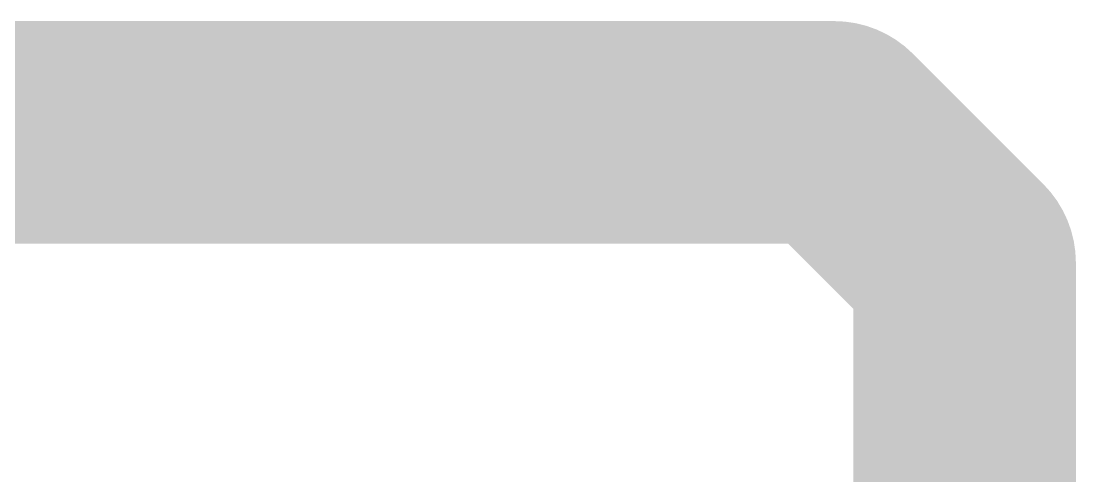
# Model space of a CAD drawing. Header units: inches. Extents: x 1.1 to 79.5, y 1.1 to 66.4.
# Drawn here: x 55.753 to 56.7, y 44.416 to 44.825 of the extents above; entities that cross this region are included whole.
import ezdxf

# ---------------------------------------------------------------- set-up
doc = ezdxf.new("R2010")
doc.units = ezdxf.units.IN
doc.layers.add('Top Layer', color=1, linetype='Continuous')

msp = doc.modelspace()

# ---------------------------------------------------------------- linework, layer by layer
at = {"layer": 'Top Layer', "const_width": 0.1999996}
for points in [[(54.36715568, 44.72499818), (55.8778156, 44.72499818)], [(55.8778156, 44.72499818), (55.87781814, 44.72500072)], [(55.87781814, 44.72500072), (56.48284106, 44.72500072)], [(56.48284106, 44.72500072), (56.59999856, 44.60784321999999)], [(56.59999856, 44.0000009), (56.59999856, 44.60784321999999)]]:
    msp.add_lwpolyline(points, dxfattribs=at)
at = {"layer": 'Top Layer', "const_width": 0.0999998}
for points in [[(55.8278157, 44.72499818, 1), (55.92781549999999, 44.72499818, 1)], [(55.8278157, 44.72499818, 1), (55.92781549999999, 44.72499818, 1)], [(55.82781824, 44.72500072, 1), (55.92781803999999, 44.72500072, 1)], [(55.82781824, 44.72500072, 1), (55.92781803999999, 44.72500072, 1)], [(56.43284115999999, 44.72500072, 1), (56.53284095999999, 44.72500072, 1)], [(56.43284115999999, 44.72500072, 1), (56.53284095999999, 44.72500072, 1)], [(56.54999866, 44.60784321999999, 1), (56.64999846, 44.60784321999999, 1)], [(56.54999866, 44.60784321999999, 1), (56.64999846, 44.60784321999999, 1)]]:
    msp.add_lwpolyline(points, format="xyb", close=True, dxfattribs=at)

doc.saveas('drawing.dxf')
